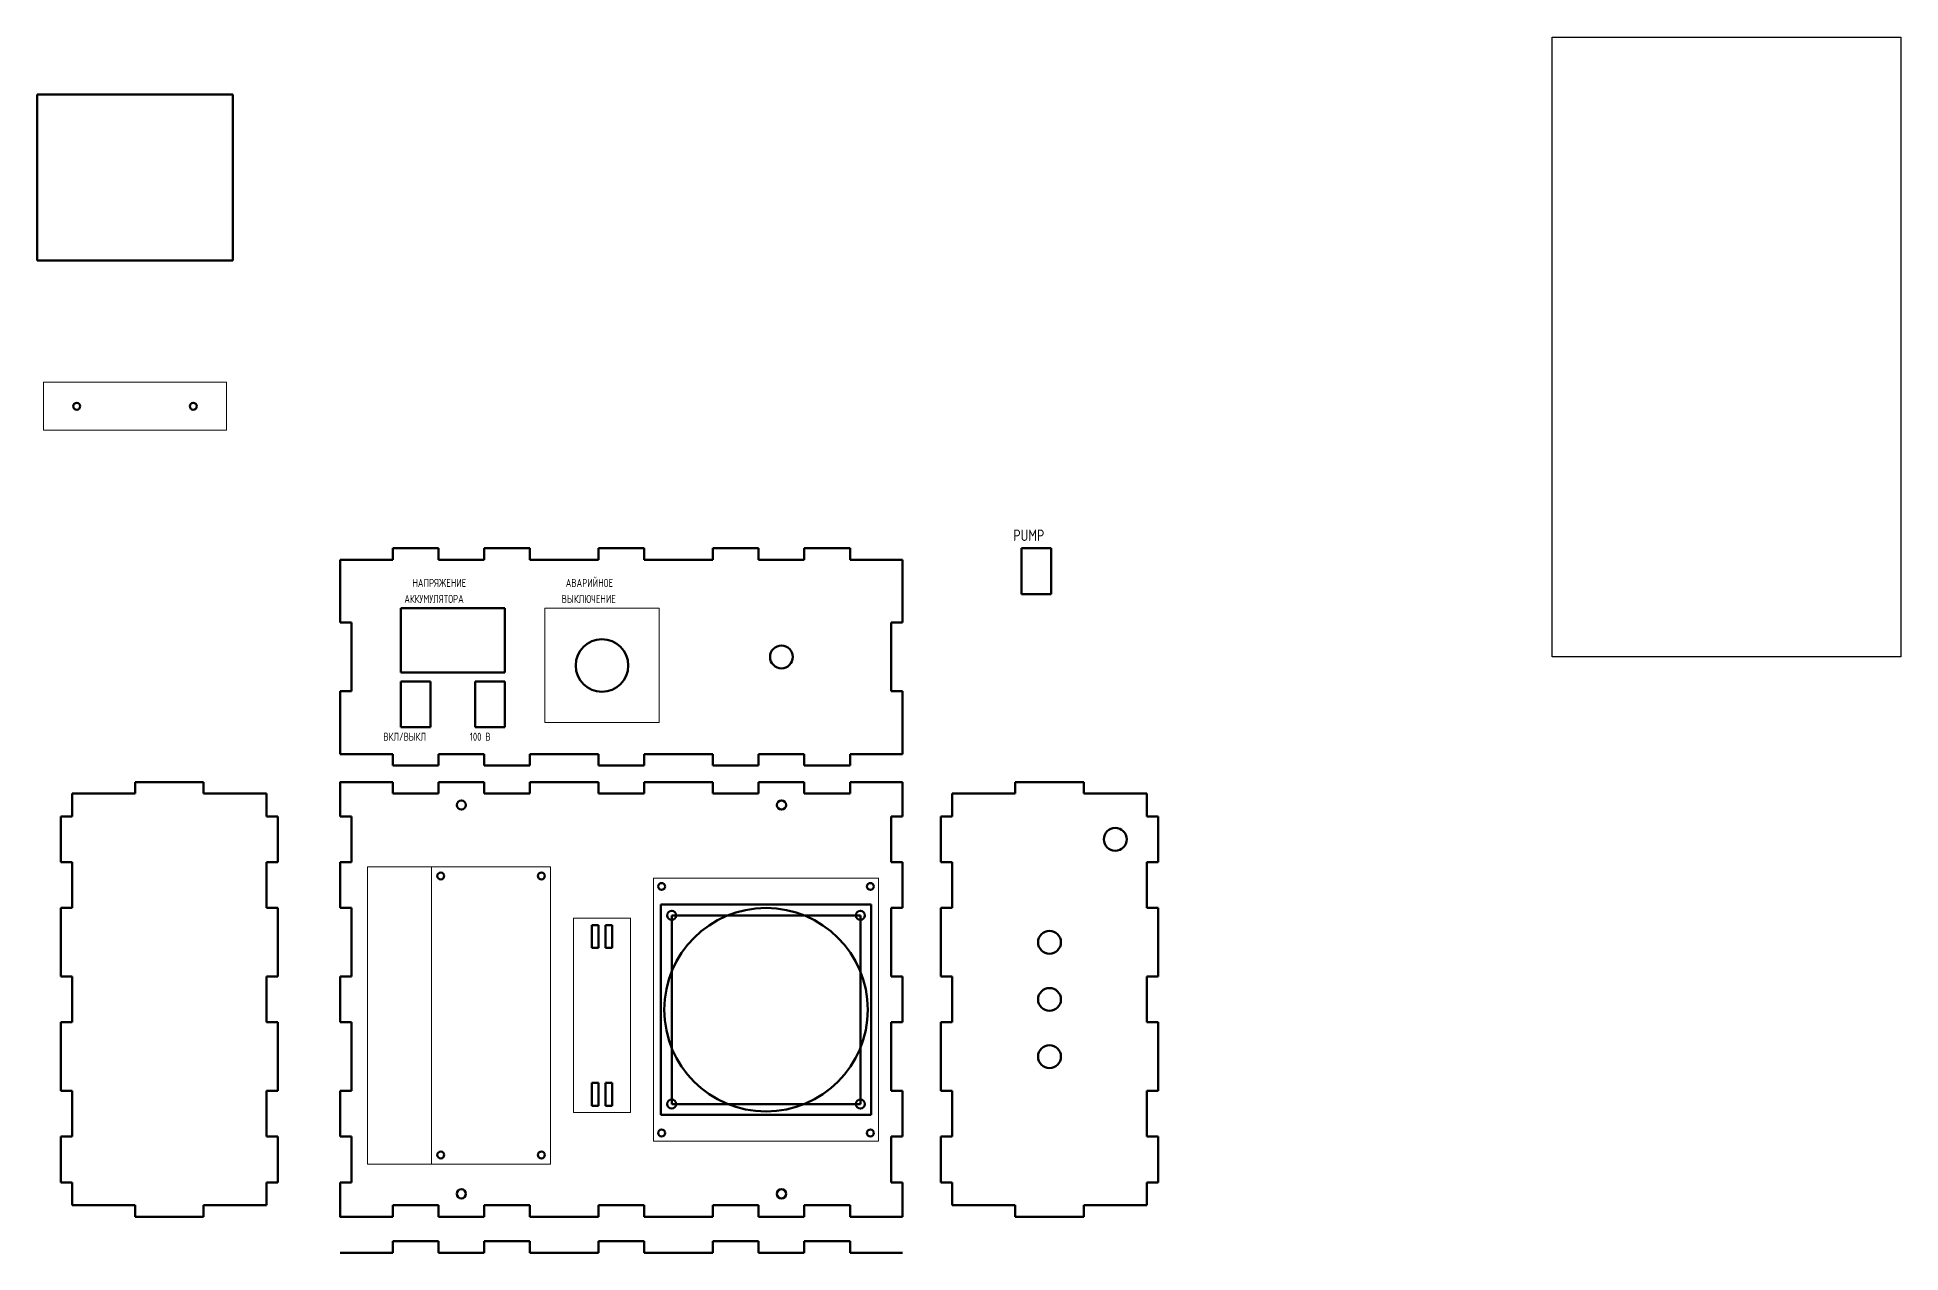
# Model space of a CAD drawing. Header units: millimetres. Extents: x 0 to 1553, y -1348 to 338.
# Drawn here: x 738 to 1553, y -500 to 32 of the extents above; entities that cross this region are included whole.
import ezdxf

# ---------------------------------------------------------------- set-up
doc = ezdxf.new("R2010")
doc.units = ezdxf.units.MM
doc.linetypes.add('K5LT_BASIC', pattern=[0])
doc.linetypes.add('K5LT_THIN', pattern=[0])
doc.styles.add('KTEXTSTYLE', font='GOST_AU.SHX', dxfattribs={"width": 0.96, "height": 5})
picture_1 = doc.add_image_def('image1.png', size_in_pixel=(576, 1024))

# ---------------------------------------------------------------- blocks, each defined once
blk = doc.blocks.new('U1')
at = {"color": 150, "linetype": 'K5LT_BASIC', "lineweight": 60, "true_color": 0x0080ff}
for p, q in [((1102.41, -347.36), (1010.41, -347.36)), ((1010.41, -347.36), (1010.41, -439.36)), ((1102.41, -439.36), (1102.41, -347.36)), ((1010.41, -439.36), (1102.41, -439.36))]:
    blk.add_line(p, q, dxfattribs=at)
blk = doc.blocks.new('U2')
at = {"color": 150, "linetype": 'K5LT_BASIC', "lineweight": 60, "true_color": 0x0080ff}
for p, q in [((1097.66, -352.11), (1015.16, -352.11)), ((1015.16, -352.11), (1015.16, -434.61)), ((1097.66, -434.61), (1097.66, -352.11)), ((1015.16, -434.61), (1097.66, -434.61))]:
    blk.add_line(p, q, dxfattribs=at)
blk = doc.blocks.new('U19')
at = {"color": 7, "linetype": 'K5LT_THIN', "lineweight": 18}
for p, q in [((962.16, -330.86), (910.16, -330.86)), ((910.16, -330.86), (910.16, -460.86)), ((962.16, -460.86), (962.16, -330.86)), ((910.16, -460.86), (962.16, -460.86))]:
    blk.add_line(p, q, dxfattribs=at)
blk = doc.blocks.new('U20')
at = {"color": 7, "linetype": 'K5LT_THIN', "lineweight": 18}
for p, q in [((962.16, -330.86), (882.16, -330.86)), ((882.16, -330.86), (882.16, -460.86)), ((962.16, -460.86), (962.16, -330.86)), ((882.16, -460.86), (962.16, -460.86))]:
    blk.add_line(p, q, dxfattribs=at)
blk = doc.blocks.new('U21')
at = {"color": 7, "linetype": 'K5LT_THIN', "lineweight": 18}
for p, q in [((1105.66, -335.86), (1007.16, -335.86)), ((1007.16, -335.86), (1007.16, -450.86)), ((1105.66, -450.86), (1105.66, -335.86)), ((1007.16, -450.86), (1105.66, -450.86))]:
    blk.add_line(p, q, dxfattribs=at)
blk = doc.blocks.new('U22')
at = {"color": 7, "linetype": 'K5LT_THIN', "lineweight": 18}
for p, q in [((997.16, -353.36), (972.16, -353.36)), ((972.16, -353.36), (972.16, -438.36)), ((997.16, -438.36), (997.16, -353.36)), ((972.16, -438.36), (997.16, -438.36))]:
    blk.add_line(p, q, dxfattribs=at)
blk = doc.blocks.new('U23')
at = {"color": 150, "linetype": 'K5LT_BASIC', "lineweight": 60, "true_color": 0x0080ff}
for p, q in [((989.16, -356.36), (986.16, -356.36)), ((986.16, -356.36), (986.16, -366.36)), ((989.16, -366.36), (989.16, -356.36)), ((986.16, -366.36), (989.16, -366.36))]:
    blk.add_line(p, q, dxfattribs=at)
blk = doc.blocks.new('U24')
at = {"color": 150, "linetype": 'K5LT_BASIC', "lineweight": 60, "true_color": 0x0080ff}
for p, q in [((983.16, -356.36), (980.16, -356.36)), ((980.16, -356.36), (980.16, -366.36)), ((983.16, -366.36), (983.16, -356.36)), ((980.16, -366.36), (983.16, -366.36))]:
    blk.add_line(p, q, dxfattribs=at)
blk = doc.blocks.new('U25')
at = {"color": 150, "linetype": 'K5LT_BASIC', "lineweight": 60, "true_color": 0x0080ff}
for p, q in [((989.16, -425.36), (986.16, -425.36)), ((986.16, -425.36), (986.16, -435.36)), ((989.16, -435.36), (989.16, -425.36)), ((986.16, -435.36), (989.16, -435.36))]:
    blk.add_line(p, q, dxfattribs=at)
blk = doc.blocks.new('U26')
at = {"color": 150, "linetype": 'K5LT_BASIC', "lineweight": 60, "true_color": 0x0080ff}
for p, q in [((983.16, -425.36), (980.16, -425.36)), ((980.16, -425.36), (980.16, -435.36)), ((983.16, -435.36), (983.16, -425.36)), ((980.16, -435.36), (983.16, -435.36))]:
    blk.add_line(p, q, dxfattribs=at)
blk = doc.blocks.new('U27')
at = {"color": 150, "linetype": 'K5LT_BASIC', "lineweight": 60, "true_color": 0x0080ff}
for p, q in [((1168.1, -211.59), (1168.1, -191.59)), ((1168.1, -191.59), (1181.1, -191.59)), ((1181.1, -191.59), (1181.1, -211.59)), ((1181.1, -211.59), (1168.1, -211.59))]:
    blk.add_line(p, q, dxfattribs=at)
blk = doc.blocks.new('U28')
at = {"color": 7, "linetype": 'K5LT_THIN', "lineweight": 18}
for p, q in [((1009.66, -217.84), (959.66, -217.84)), ((959.66, -217.84), (959.66, -267.84)), ((1009.66, -267.84), (1009.66, -217.84)), ((959.66, -267.84), (1009.66, -267.84))]:
    blk.add_line(p, q, dxfattribs=at)
blk = doc.blocks.new('T4')
at = {"color": 7, "char_height": 3.5, "attachment_point": 1, "style": 'KTEXTSTYLE'}
for s, insert in [('\\H5.0;\\W1.000;\\Q15;\\Q0;\\W0.965;\\H3.50;АВАРИЙНОЕ', (968.82, -204.99)), ('\\H5.0;\\W1.000;\\Q15;\\Q0;\\W0.965;\\H3.50;ВЫКЛЮЧЕНИЕ', (967.06, -211.99))]:
    blk.add_mtext(s, dxfattribs=dict(at, insert=insert))
blk = doc.blocks.new('U29')
at = {"color": 150, "linetype": 'K5LT_BASIC', "lineweight": 60, "true_color": 0x0080ff}
for p, q in [((942.16, -217.84), (896.66, -217.84)), ((896.66, -217.84), (896.66, -245.84)), ((942.16, -245.84), (942.16, -217.84)), ((896.66, -245.84), (942.16, -245.84))]:
    blk.add_line(p, q, dxfattribs=at)
blk = doc.blocks.new('U30')
at = {"color": 150, "linetype": 'K5LT_BASIC', "lineweight": 60, "true_color": 0x0080ff}
for p, q in [((896.66, -269.84), (896.66, -249.84)), ((896.66, -249.84), (909.66, -249.84)), ((909.66, -249.84), (909.66, -269.84)), ((909.66, -269.84), (896.66, -269.84))]:
    blk.add_line(p, q, dxfattribs=at)
blk = doc.blocks.new('U31')
at = {"color": 150, "linetype": 'K5LT_BASIC', "lineweight": 60, "true_color": 0x0080ff}
for p, q in [((929.16, -269.84), (929.16, -249.84)), ((929.16, -249.84), (942.16, -249.84)), ((942.16, -249.84), (942.16, -269.84)), ((942.16, -269.84), (929.16, -269.84))]:
    blk.add_line(p, q, dxfattribs=at)
blk = doc.blocks.new('U32')
at = {"color": 7, "linetype": 'K5LT_THIN', "lineweight": 18}
for p, q in [((820.45, -118.99), (740.45, -118.99)), ((740.45, -118.99), (740.45, -139.99)), ((820.45, -139.99), (820.45, -118.99)), ((740.45, -139.99), (820.45, -139.99))]:
    blk.add_line(p, q, dxfattribs=at)
blk = doc.blocks.new('U43')
at = {"color": 150, "linetype": 'K5LT_BASIC', "lineweight": 60, "true_color": 0x0080ff}
for p, q in [((823.2, 6.76), (737.7, 6.76)), ((737.7, 6.76), (737.7, -65.74)), ((823.2, -65.74), (823.2, 6.76)), ((737.7, -65.74), (823.2, -65.74))]:
    blk.add_line(p, q, dxfattribs=at)
blk = doc.blocks.new('T5')
at = {"color": 7, "char_height": 3.5, "attachment_point": 1, "style": 'KTEXTSTYLE'}
for s, insert in [('\\H5.0;\\W1.000;\\Q15;\\Q0;\\W0.965;\\H3.50;НАПРЯЖЕНИЕ', (901.75, -204.99)), ('\\H5.0;\\W1.000;\\Q15;\\Q0;\\W0.965;\\H3.50;АККУМУЛЯТОРА', (898.23, -211.99))]:
    blk.add_mtext(s, dxfattribs=dict(at, insert=insert))

msp = doc.modelspace()

# ---------------------------------------------------------------- linework, layer by layer
at = {"color": 150, "linetype": 'K5LT_BASIC', "lineweight": 60, "true_color": 0x0080ff}
for p, q in [((893.158, -196.59), (893.158, -191.59)), ((893.158, -191.59), (913.158, -191.59)), ((913.158, -196.59), (913.158, -191.59)), ((933.158, -196.59), (933.158, -191.59)), ((933.158, -191.59), (953.158, -191.59)), ((953.158, -196.59), (953.158, -191.59)), ((983.158, -196.59), (983.158, -191.59)), ((983.158, -191.59), (1003.158, -191.59)), ((1003.158, -196.59), (1003.158, -191.59)), ((1033.158, -196.59), (1033.158, -191.59)), ((1033.158, -191.59), (1053.158, -191.59)), ((1053.158, -196.59), (1053.158, -191.59)), ((1073.158, -196.59), (1073.158, -191.59)), ((1073.158, -191.59), (1093.158, -191.59)), ((1093.158, -196.59), (1093.158, -191.59)), ((870.158, -196.59), (870.158, -224.09)), ((893.158, -196.59), (870.158, -196.59)), ((1116.158, -196.59), (1093.158, -196.59)), ((1116.158, -196.59), (1116.158, -224.09)), ((870.158, -224.09), (875.158, -224.09)), ((1116.158, -224.09), (1111.158, -224.09)), ((870.158, -254.09), (875.158, -254.09)), ((870.158, -254.09), (870.158, -281.59)), ((1116.158, -254.09), (1111.158, -254.09)), ((1116.158, -254.09), (1116.158, -281.59)), ((893.158, -281.59), (870.158, -281.59)), ((893.158, -281.59), (893.158, -286.59)), ((913.158, -281.59), (913.158, -286.59)), ((933.158, -281.59), (933.158, -286.59)), ((953.158, -281.59), (953.158, -286.59)), ((983.158, -281.59), (983.158, -286.59)), ((1003.158, -281.59), (1003.158, -286.59)), ((1033.158, -281.59), (1033.158, -286.59)), ((1053.158, -281.59), (1053.158, -286.59)), ((1073.158, -281.59), (1073.158, -286.59)), ((1093.158, -281.59), (1093.158, -286.59)), ((1116.158, -281.59), (1093.158, -281.59)), ((893.158, -286.59), (913.158, -286.59)), ((933.158, -286.59), (953.158, -286.59)), ((983.158, -286.59), (1003.158, -286.59)), ((1033.158, -286.59), (1053.158, -286.59)), ((1073.158, -286.59), (1093.158, -286.59)), ((752.949, -298.859), (752.949, -308.859)), ((780.449, -298.859), (752.949, -298.859)), ((780.449, -298.859), (780.449, -293.859)), ((810.449, -298.859), (810.449, -293.859)), ((837.949, -298.859), (810.449, -298.859)), ((837.949, -298.859), (837.949, -308.859)), ((893.158, -293.859), (893.158, -298.859)), ((893.158, -298.859), (913.158, -298.859)), ((913.158, -293.859), (913.158, -298.859)), ((933.158, -293.859), (933.158, -298.859)), ((933.158, -298.859), (953.158, -298.859)), ((953.158, -293.859), (953.158, -298.859)), ((983.158, -293.859), (983.158, -298.859)), ((983.158, -298.859), (1003.158, -298.859)), ((1003.158, -293.859), (1003.158, -298.859)), ((1033.158, -293.859), (1033.158, -298.859)), ((1033.158, -298.859), (1053.158, -298.859)), ((1053.158, -293.859), (1053.158, -298.859)), ((1073.158, -293.859), (1073.158, -298.859)), ((1073.158, -298.859), (1093.158, -298.859)), ((1093.158, -293.859), (1093.158, -298.859)), ((1093.158, -293.859), (1116.158, -293.859)), ((1116.158, -293.859), (1116.158, -308.859)), ((1137.879, -298.859), (1137.879, -308.859)), ((1165.379, -298.859), (1137.879, -298.859)), ((1165.379, -298.859), (1165.379, -293.859)), ((1195.379, -298.859), (1195.379, -293.859)), ((1222.879, -298.859), (1195.379, -298.859)), ((1222.879, -298.859), (1222.879, -308.859)), ((747.949, -308.859), (752.949, -308.859)), ((842.949, -308.859), (837.949, -308.859)), ((875.158, -308.859), (870.158, -308.859)), ((1111.158, -308.859), (1116.158, -308.859)), ((1132.879, -308.859), (1137.879, -308.859)), ((1227.879, -308.859), (1222.879, -308.859)), ((747.949, -328.859), (752.949, -328.859)), ((752.949, -328.859), (752.949, -348.859)), ((837.949, -328.859), (837.949, -348.859)), ((842.949, -328.859), (837.949, -328.859)), ((870.158, -328.859), (870.158, -348.859)), ((875.158, -328.859), (870.158, -328.859)), ((1111.158, -328.859), (1116.158, -328.859)), ((1116.158, -328.859), (1116.158, -348.859)), ((1132.879, -328.859), (1137.879, -328.859)), ((1137.879, -328.859), (1137.879, -348.859)), ((1222.879, -328.859), (1222.879, -348.859)), ((1227.879, -328.859), (1222.879, -328.859)), ((747.949, -348.859), (752.949, -348.859)), ((842.949, -348.859), (837.949, -348.859)), ((875.158, -348.859), (870.158, -348.859)), ((1111.158, -348.859), (1116.158, -348.859)), ((1132.879, -348.859), (1137.879, -348.859)), ((1227.879, -348.859), (1222.879, -348.859)), ((747.949, -378.859), (752.949, -378.859)), ((752.949, -378.859), (752.949, -398.859)), ((837.949, -378.859), (837.949, -398.859)), ((842.949, -378.859), (837.949, -378.859)), ((870.158, -378.859), (870.158, -398.859)), ((875.158, -378.859), (870.158, -378.859)), ((1111.158, -378.859), (1116.158, -378.859)), ((1116.158, -378.859), (1116.158, -398.859)), ((1132.879, -378.859), (1137.879, -378.859)), ((1137.879, -378.859), (1137.879, -398.859)), ((1222.879, -378.859), (1222.879, -398.859)), ((1227.879, -378.859), (1222.879, -378.859)), ((747.949, -398.859), (752.949, -398.859)), ((842.949, -398.859), (837.949, -398.859)), ((875.158, -398.859), (870.158, -398.859)), ((1111.158, -398.859), (1116.158, -398.859)), ((1132.879, -398.859), (1137.879, -398.859)), ((1227.879, -398.859), (1222.879, -398.859)), ((747.949, -428.859), (752.949, -428.859)), ((752.949, -428.859), (752.949, -448.859)), ((837.949, -428.859), (837.949, -448.859)), ((842.949, -428.859), (837.949, -428.859)), ((870.158, -428.859), (870.158, -448.859)), ((875.158, -428.859), (870.158, -428.859)), ((1111.158, -428.859), (1116.158, -428.859)), ((1116.158, -428.859), (1116.158, -448.859)), ((1132.879, -428.859), (1137.879, -428.859)), ((1137.879, -428.859), (1137.879, -448.859)), ((1222.879, -428.859), (1222.879, -448.859)), ((1227.879, -428.859), (1222.879, -428.859)), ((747.949, -448.859), (752.949, -448.859)), ((842.949, -448.859), (837.949, -448.859)), ((875.158, -448.859), (870.158, -448.859)), ((1111.158, -448.859), (1116.158, -448.859)), ((1132.879, -448.859), (1137.879, -448.859)), ((1227.879, -448.859), (1222.879, -448.859)), ((752.949, -468.859), (747.949, -468.859)), ((752.949, -468.859), (752.949, -478.859)), ((837.949, -468.859), (837.949, -478.859)), ((837.949, -468.859), (842.949, -468.859)), ((870.158, -468.859), (875.158, -468.859)), ((1116.158, -468.859), (1111.158, -468.859)), ((1116.158, -468.859), (1116.158, -483.859)), ((1137.879, -468.859), (1132.879, -468.859)), ((1137.879, -468.859), (1137.879, -478.859)), ((1222.879, -468.859), (1222.879, -478.859)), ((1222.879, -468.859), (1227.879, -468.859)), ((780.449, -478.859), (752.949, -478.859)), ((780.449, -478.859), (780.449, -483.859)), ((837.949, -478.859), (810.449, -478.859)), ((810.449, -478.859), (810.449, -483.859)), ((893.158, -483.859), (893.158, -478.859)), ((893.158, -478.859), (913.158, -478.859)), ((913.158, -483.859), (913.158, -478.859)), ((933.158, -483.859), (933.158, -478.859)), ((933.158, -478.859), (953.158, -478.859)), ((953.158, -483.859), (953.158, -478.859)), ((983.158, -483.859), (983.158, -478.859)), ((983.158, -478.859), (1003.158, -478.859)), ((1003.158, -483.859), (1003.158, -478.859)), ((1033.158, -483.859), (1033.158, -478.859)), ((1033.158, -478.859), (1053.158, -478.859)), ((1053.158, -483.859), (1053.158, -478.859)), ((1073.158, -483.859), (1073.158, -478.859)), ((1073.158, -478.859), (1093.158, -478.859)), ((1093.158, -483.859), (1093.158, -478.859)), ((1165.379, -478.859), (1137.879, -478.859)), ((1165.379, -478.859), (1165.379, -483.859)), ((1222.879, -478.859), (1195.379, -478.859)), ((1195.379, -478.859), (1195.379, -483.859)), ((1093.158, -483.859), (1116.158, -483.859)), ((893.158, -499.608), (893.158, -494.608)), ((893.158, -494.608), (913.158, -494.608)), ((913.158, -499.608), (913.158, -494.608)), ((933.158, -499.608), (933.158, -494.608)), ((933.158, -494.608), (953.158, -494.608)), ((953.158, -499.608), (953.158, -494.608)), ((983.158, -499.608), (983.158, -494.608)), ((983.158, -494.608), (1003.158, -494.608)), ((1003.158, -499.608), (1003.158, -494.608)), ((1033.158, -499.608), (1033.158, -494.608)), ((1033.158, -494.608), (1053.158, -494.608)), ((1053.158, -499.608), (1053.158, -494.608)), ((1073.158, -499.608), (1073.158, -494.608)), ((1073.158, -494.608), (1093.158, -494.608)), ((1093.158, -499.608), (1093.158, -494.608)), ((893.158, -499.608), (870.158, -499.608)), ((1116.158, -499.608), (1093.158, -499.608))]:
    msp.add_line(p, q, dxfattribs=at)
for points in [[(933.158, -196.59), (913.158, -196.59)], [(983.158, -196.59), (953.158, -196.59)], [(1033.158, -196.59), (1003.158, -196.59)], [(1073.158, -196.59), (1053.158, -196.59)], [(875.158, -224.09), (875.158, -254.09)], [(1111.158, -224.09), (1111.158, -254.09)], [(933.158, -281.59), (913.158, -281.59)], [(983.158, -281.59), (953.158, -281.59)], [(1033.158, -281.59), (1003.158, -281.59)], [(1073.158, -281.59), (1053.158, -281.59)], [(810.449, -293.859), (780.449, -293.859)], [(893.158, -293.859), (870.158, -293.859), (870.158, -308.859)], [(933.158, -293.859), (913.158, -293.859)], [(983.158, -293.859), (953.158, -293.859)], [(1033.158, -293.859), (1003.158, -293.859)], [(1073.158, -293.859), (1053.158, -293.859)], [(1195.379, -293.859), (1165.379, -293.859)], [(747.949, -328.859), (747.949, -308.859)], [(842.949, -328.859), (842.949, -308.859)], [(875.158, -328.859), (875.158, -308.859)], [(1111.158, -328.859), (1111.158, -308.859)], [(1132.879, -328.859), (1132.879, -308.859)], [(1227.879, -328.859), (1227.879, -308.859)], [(747.949, -378.859), (747.949, -348.859)], [(842.949, -378.859), (842.949, -348.859)], [(875.158, -378.859), (875.158, -348.859)], [(1111.158, -378.859), (1111.158, -348.859)], [(1132.879, -378.859), (1132.879, -348.859)], [(1227.879, -378.859), (1227.879, -348.859)], [(747.949, -428.859), (747.949, -398.859)], [(842.949, -428.859), (842.949, -398.859)], [(875.158, -428.859), (875.158, -398.859)], [(1111.158, -428.859), (1111.158, -398.859)], [(1132.879, -428.859), (1132.879, -398.859)], [(1227.879, -428.859), (1227.879, -398.859)], [(747.949, -468.859), (747.949, -448.859)], [(842.949, -468.859), (842.949, -448.859)], [(875.158, -468.859), (875.158, -448.859)], [(1111.158, -468.859), (1111.158, -448.859)], [(1132.879, -468.859), (1132.879, -448.859)], [(1227.879, -468.859), (1227.879, -448.859)], [(870.158, -468.859), (870.158, -483.859), (893.158, -483.859)], [(810.449, -483.859), (780.449, -483.859)], [(933.158, -483.859), (913.158, -483.859)], [(983.158, -483.859), (953.158, -483.859)], [(1033.158, -483.859), (1003.158, -483.859)], [(1073.158, -483.859), (1053.158, -483.859)], [(1195.379, -483.859), (1165.379, -483.859)], [(933.158, -499.608), (913.158, -499.608)], [(983.158, -499.608), (953.158, -499.608)], [(1033.158, -499.608), (1003.158, -499.608)], [(1073.158, -499.608), (1053.158, -499.608)]]:
    msp.add_lwpolyline(points, dxfattribs=at)
for centre, radius in [((754.949, -129.489), 1.5), ((805.949, -129.489), 1.5), ((984.658, -242.84), 11.5), ((1063.158, -239.09), 5), ((923.158, -303.859), 2), ((1063.158, -303.859), 2), ((1209.129, -318.859), 5), ((914.158, -334.859), 1.5), ((958.158, -334.859), 1.5), ((1010.758, -339.459), 1.5), ((1102.058, -339.459), 1.5), ((1056.408, -393.359), 44.5), ((1015.158, -352.109), 2), ((1097.658, -352.109), 2), ((1180.379, -363.859), 5), ((1180.379, -388.859), 5), ((1180.379, -413.859), 5), ((1015.158, -434.609), 2), ((1097.658, -434.609), 2), ((1010.758, -447.259), 1.5), ((1102.058, -447.259), 1.5), ((914.158, -456.859), 1.5), ((958.158, -456.859), 1.5), ((923.158, -473.859), 2), ((1063.158, -473.859), 2)]:
    msp.add_circle(centre, radius, dxfattribs=at)

# ---------------------------------------------------------------- block references
for name in ['U43', 'U32', 'U27', 'T5', 'T4', 'U29', 'U28', 'U30', 'U31', 'U20', 'U19', 'U21', 'U1', 'U22', 'U24', 'U23', 'U2', 'U26', 'U25']:
    msp.add_blockref(name, (0, 0))

# ---------------------------------------------------------------- texts
at = {"color": 7, "attachment_point": 1, "style": 'KTEXTSTYLE'}
for s, insert, char_height in [('\\H5.0;\\W1.000;\\Q15;\\Q0;\\W0.965;PUMP', (1164.55, -183.417), 5), ('\\H5.0;\\W1.000;\\Q15;\\Q0;\\W0.965;\\H3.50;ВКЛ/ВЫКЛ', (889.082, -272.232), 3.5), ('\\H5.0;\\W1.000;\\Q15;\\Q0;\\W0.965;\\H3.50;100 В', (926.861, -272.232), 3.5)]:
    msp.add_mtext(s, dxfattribs=dict(at, insert=insert, char_height=char_height))

# ---------------------------------------------------------------- pictures from other files: only their frames are drawn
image = msp.add_image(picture_1, insert=(1400.248, -239.09), size_in_units=(152.4, 270.933))
image.dxf.flags = 15

doc.saveas('drawing.dxf')
